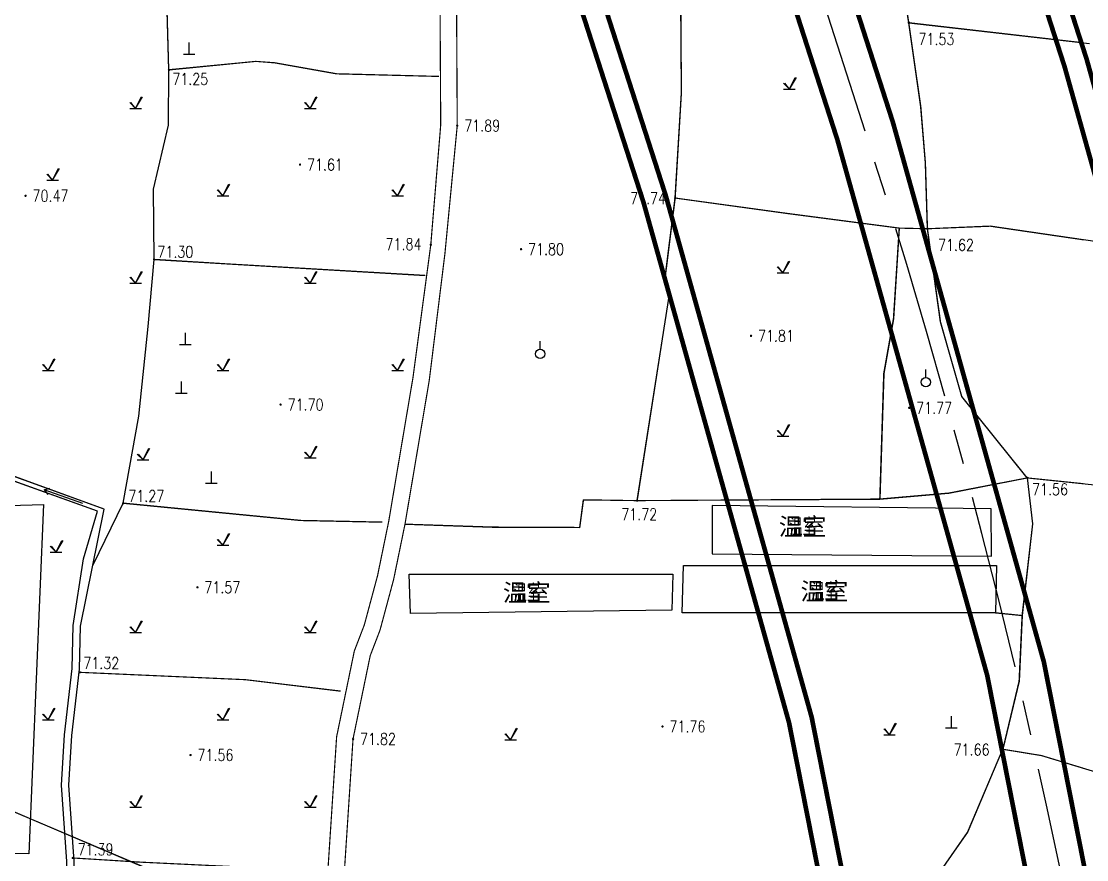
# Model space of a CAD drawing. Extents: x 10519 to 17598, y -625 to 2857.
# Drawn here: x 13924.2 to 14015.7, y 350.1 to 422 of the extents above; entities that cross this region are included whole.
import ezdxf
from ezdxf.enums import TextEntityAlignment as Align

# ---------------------------------------------------------------- set-up
doc = ezdxf.new("R2010")
doc.units = 0
doc.header["$MEASUREMENT"] = 0
for name, pattern in [('CENTER', [2, 1.25, -0.25, 0.25, -0.25]), ('CENTERX2', [4, 2.5, -0.5, 0.5, -0.5]), ('X3', [5, 4, -1])]:
    doc.linetypes.add(name, pattern=pattern)
doc.layers.get('0').update_dxf_attribs({"linetype": 'CONTINUOUS'})
for name, color, linetype in [('00000衢化东路中线', 1, 'CENTER'), ('00000道路边线', 2, 'CONTINUOUS'), ('0000原地形', 252, 'CONTINUOUS'), ('ASSIST', 252, 'CONTINUOUS'), ('GCD', 224, 'CONTINUOUS')]:
    doc.layers.add(name, color=color, linetype=linetype)
doc.styles.add('HZ', font='txt8.shx', dxfattribs={"width": 0.8, "bigfont": 'hz.shx'})
doc.styles.get("Standard").update_dxf_attribs({"font": 'txt8.shx', "width": 0.8, "bigfont": 'hz.shx'})
doc.styles.add('宋体', font='SimSun.ttf')
doc.linetypes.add('10421', pattern='A,2,[150,AAA.SHX,S=1,R=0,X=0,Y=1],1e-11', length=2)
doc.linetypes.add('10422', pattern='A,2,[150,AAA.SHX,S=1,R=0,X=0,Y=1],2,[177,AAA.SHX,S=1,R=0,X=0,Y=0.8],1e-09', length=4)

# ---------------------------------------------------------------- blocks, each defined once
blk = doc.blocks.new('GC200')
at = {"linetype": 'Continuous', "const_width": 0.2, "flags": 128}
blk.add_lwpolyline([(-0.1, 0, 1), (0.1, 0, 1)], format="xyb", close=True, dxfattribs=at)
blk = doc.blocks.new('GC111')
for p, q in [((0, 0), (0, 2)), ((-1, 0), (1, 0))]:
    blk.add_line(p, q)
blk = doc.blocks.new('gc123')
for p, q in [((0, 0), (1.2, 2)), ((-1, 0), (1, 0)), ((0, 0), (-0.8, 1))]:
    blk.add_line(p, q)
blk = doc.blocks.new('gc125')
blk.add_line((0, 0.8), (0, 2.2))
blk.add_circle((0, 0), 0.8)
blk = doc.blocks.new('gc086')
for p, q in [((0, 0), (7, 0)), ((7, 0), (6.18, 0.57)), ((7, 0), (6.18, -0.57))]:
    blk.add_line(p, q)

msp = doc.modelspace()

# ---------------------------------------------------------------- linework, layer by layer
at = {"layer": '00000衢化东路中线', "color": 6, "linetype": 'CENTERX2', "ltscale": 6}
msp.add_line((13996.713, 412.618), (13808.047, 997.854), dxfattribs=at)
msp.add_arc((13411.378, 223.919), 615, 0, 17.868144, dxfattribs=at)
at = {"layer": '00000道路边线', "const_width": 0.4}
for points in [[(13998.398, 562.402, 0.469032), (13977.805, 529.937), (14013.845, 418.141, -0.078123), (14044.378, 223.919), (14044.378, 26.783, 0.401182), (14068.261, 1.808), (14112.168, -0.156), (14293.346, -8.259), (14423.237, -14.069), (14638.875, -23.628), (14928.222, -34.446)], [(14003.997, 558.083), (13996.012, 557.053, 0.469032), (13979.537, 531.081), (14015.749, 418.755, -0.078123), (14046.378, 223.919), (14046.378, 16.985)], [(13949.57, 7.079), (13982.275, 5.635, 0.427199), (14008.378, 30.611), (14008.378, 223.919, 0.078123), (13979.581, 407.095), (13942.921, 520.813, 0.456777), (13908.142, 535.6), (13803.036, 484.183), (13650.726, 409.675, -0.033896), (13609.6, 392.183), (12970.082, 169.998, 0.48251), (12960.756, 143.406, -0.48251), (12970.082, 169.998)], [(14006.378, 20.813), (14006.378, 223.919, 0.078123), (13977.678, 406.482), (13940.885, 520.611, 0.456777), (13913.061, 532.44), (13804.062, 479.119), (13652.957, 405.2, -0.033868), (13611.241, 387.46)], [(13958.293, 523.647), (13994.334, 411.851, -0.078123), (14023.878, 223.919), (14023.878, 36.677, 1), (14028.878, 36.677), (14028.878, 223.919, 0.078123), (13999.093, 413.385), (13963.052, 525.181, 1.000006), (13958.293, 523.647)]]:
    msp.add_lwpolyline(points, format="xyb", dxfattribs=at)
at = {"layer": '0000原地形', "linetype": 'Continuous'}
for p, q in [((13980.936, 415.885, 71.614), (13980.788, 438.065, 71.614)), ((13980.936, 415.885, 71.614), (13980.788, 438.065, 71.614)), ((14000.466, 421.916, 71.531), (13999.843, 426.042, 71.531)), ((14000.466, 421.916, 71.531), (13999.843, 426.042, 71.531)), ((14001.5, 414.699, 71.558), (14000.466, 421.916, 71.558)), ((14000.466, 421.916, 71.558), (14015.988, 420.131, 71.558)), ((14001.5, 414.699, 71.558), (14000.466, 421.916, 71.558)), ((14000.466, 421.916, 71.558), (14015.988, 420.131, 71.558)), ((13944.371, 418.598, 71.713), (13936.917, 417.861, 71.713)), ((13945.986, 418.473, 71.713), (13944.371, 418.598, 71.713)), ((13951.303, 417.526, 71.713), (13945.986, 418.473, 71.713)), ((13991.222, 325.445), (13773.887, 417.683)), ((13960.086, 417.304, 71.713), (13951.303, 417.526, 71.713)), ((13980.401, 406.862, 71.614), (13980.936, 415.885, 71.614)), ((13980.401, 406.862, 71.614), (13980.936, 415.885, 71.614)), ((14001.896, 409.856, 71.558), (14001.5, 414.699, 71.558)), ((14001.896, 409.856, 71.558), (14001.5, 414.699, 71.558)), ((14002.07, 404.225, 71.558), (14001.896, 409.856, 71.558)), ((14002.07, 404.225, 71.558), (14001.896, 409.856, 71.558)), ((13979.513, 399.803, 71.614), (13980.401, 406.862, 71.614)), ((13979.513, 399.803, 71.614), (13980.401, 406.862, 71.614)), ((13990.024, 405.535, 71.584), (13980.401, 406.862, 71.584)), ((13990.024, 405.535, 71.584), (13980.401, 406.862, 71.584)), ((13999.635, 404.28, 71.584), (13990.024, 405.535, 71.584)), ((13999.635, 404.28, 71.584), (13990.024, 405.535, 71.584)), ((13999.635, 404.28, 71.584), (13999.139, 396.492, 71.584)), ((13999.635, 404.28, 71.584), (13999.139, 396.492, 71.584)), ((14002.07, 404.225, 71.626), (13999.635, 404.28, 71.626)), ((14002.07, 404.225, 71.626), (13999.635, 404.28, 71.626)), ((14007.462, 404.445, 71.626), (14002.07, 404.225, 71.626)), ((14007.462, 404.445, 71.626), (14002.07, 404.225, 71.626)), ((14003.193, 396.228, 71.558), (14002.07, 404.225, 71.558)), ((14003.193, 396.228, 71.558), (14002.07, 404.225, 71.558)), ((14053.438, 397.73, 71.626), (14007.462, 404.445, 71.626)), ((14053.438, 397.73, 71.626), (14007.462, 404.445, 71.626)), ((13935.63, 401.599, 71.303), (13941.872, 401.213, 71.303)), ((13941.872, 401.213, 71.303), (13958.917, 400.221, 71.303)), ((13979.896, 398.599, 71.614), (13979.513, 399.803, 71.614)), ((13979.896, 398.599, 71.614), (13979.513, 399.803, 71.614)), ((13977.138, 380.882, 71.614), (13979.896, 398.599, 71.614)), ((13977.138, 380.882, 71.614), (13979.896, 398.599, 71.614)), ((13999.139, 396.492, 71.584), (13998.306, 391.803, 71.584)), ((13999.139, 396.492, 71.584), (13998.306, 391.803, 71.584)), ((14005.011, 389.825, 71.558), (14003.193, 396.228, 71.558)), ((14005.011, 389.825, 71.558), (14003.193, 396.228, 71.558)), ((13998.306, 391.803, 71.584), (13997.965, 381.021, 71.584)), ((13998.306, 391.803, 71.584), (13997.965, 381.021, 71.584)), ((14010.642, 382.833, 71.558), (14005.011, 389.825, 71.558)), ((14010.642, 382.833, 71.558), (14005.011, 389.825, 71.558)), ((13930.784, 379.974, 71.141), (13920.94, 383.51, 71.141)), ((13931.349, 380.153), (13921.186, 383.832)), ((14003.914, 381.534, 71.614), (14010.642, 382.833, 71.614)), ((14003.914, 381.534, 71.614), (14010.642, 382.833, 71.614)), ((14010.642, 382.833, 71.558), (14011.097, 378.893, 71.558)), ((14010.642, 382.833, 71.558), (14023.651, 381.49, 71.558)), ((14010.642, 382.833, 71.558), (14011.097, 378.893, 71.558)), ((14010.642, 382.833, 71.558), (14023.651, 381.49, 71.558)), ((13972.205, 378.581, 71.614), (13972.526, 380.955, 71.614)), ((13972.205, 378.581, 71.614), (13972.526, 380.955, 71.614)), ((13972.526, 380.955, 71.614), (13977.138, 380.882, 71.614)), ((13972.526, 380.955, 71.614), (13977.138, 380.882, 71.614)), ((13977.138, 380.882, 71.614), (13997.965, 381.021, 71.614)), ((13977.138, 380.882, 71.614), (13997.965, 381.021, 71.614)), ((13997.965, 381.021, 71.614), (14003.914, 381.534, 71.614)), ((13997.965, 381.021, 71.614), (14003.914, 381.534, 71.614)), ((13929.583, 375.896, 71.141), (13930.784, 379.974, 71.141)), ((13948.23, 379.174, 71.634), (13932.982, 380.656, 71.634)), ((13955.242, 379.031, 71.634), (13948.23, 379.174, 71.634)), ((13957.189, 378.863, 71.614), (13964.685, 378.614, 71.614)), ((13957.189, 378.863, 71.614), (13964.685, 378.614, 71.614)), ((14011.097, 378.893, 71.558), (14010.19, 371.02, 71.558)), ((14011.097, 378.893, 71.558), (14010.19, 371.02, 71.558)), ((13964.685, 378.614, 71.614), (13972.205, 378.581, 71.614)), ((13964.685, 378.614, 71.614), (13972.205, 378.581, 71.614)), ((13928.698, 370.174, 71.141), (13929.583, 375.896, 71.141)), ((14007.918, 371.254, 71.759), (14010.19, 371.02, 71.759)), ((14007.918, 371.254, 71.759), (14010.19, 371.02, 71.759)), ((14010.19, 371.02, 71.759), (14009.932, 365.384, 71.759)), ((14010.19, 371.02, 71.759), (14009.932, 365.384, 71.759)), ((13928.604, 366.464, 71.141), (13928.698, 370.174, 71.141)), ((13927.942, 360.776, 71.141), (13928.604, 366.464, 71.141)), ((13943.492, 365.509, 71.65), (13929.264, 366.14, 71.65)), ((13951.64, 364.523, 71.65), (13943.492, 365.509, 71.65)), ((14009.932, 365.384, 71.759), (14008.536, 359.538, 71.759)), ((14009.932, 365.384, 71.759), (14008.536, 359.538, 71.759)), ((13927.685, 356.444, 71.141), (13927.942, 360.776, 71.141)), ((14005.515, 352.387, 71.511), (14008.536, 359.538, 71.511)), ((14005.515, 352.387, 71.511), (14008.536, 359.538, 71.511)), ((14008.536, 359.538, 71.511), (14011.861, 358.994, 71.511)), ((14008.536, 359.538, 71.511), (14011.861, 358.994, 71.511)), ((14011.861, 358.994, 71.511), (14018.293, 357.047, 71.511)), ((14011.861, 358.994, 71.511), (14018.293, 357.047, 71.511)), ((13928.141, 349.9, 71.141), (13927.685, 356.444, 71.141)), ((14002.752, 348.442, 71.511), (14005.515, 352.387, 71.511)), ((14002.752, 348.442, 71.511), (14005.515, 352.387, 71.511)), ((13928.657, 350.202, 71.391), (13934.569, 349.838, 71.391))]:
    msp.add_line(p, q, dxfattribs=at)
at = {"layer": '0000原地形', "linetype": '10421'}
for p, q in [((13936.917, 417.861, 71.4), (13936.698, 424.952, 71.4)), ((13936.883, 413.123, 71.4), (13936.917, 417.861, 71.4)), ((13935.596, 407.639, 71.4), (13936.883, 413.123, 71.4)), ((13935.63, 401.599, 71.4), (13935.596, 407.639, 71.4)), ((13935.14, 395.826, 71.4), (13935.63, 401.599, 71.4)), ((13934.314, 388.138, 71.4), (13935.14, 395.826, 71.4)), ((13932.982, 380.656, 71.4), (13934.314, 388.138, 71.4)), ((13930.393, 375.37, 71.4), (13932.982, 380.656, 71.4))]:
    msp.add_line(p, q, dxfattribs=at)
at = {"layer": '0000原地形'}
for p, q in [((13989.711, 416.717), (13990.211, 416.217)), ((13989.711, 416.717), (13990.211, 416.217)), ((13990.211, 416.217), (13990.711, 417.217)), ((13990.211, 416.217), (13990.711, 417.217)), ((13934.048, 414.557), (13934.548, 415.557)), ((13949.048, 414.557), (13949.548, 415.557)), ((13989.711, 416.217), (13990.711, 416.217)), ((13989.711, 416.217), (13990.711, 416.217)), ((13933.548, 415.057), (13934.048, 414.557)), ((13933.548, 414.557), (13934.548, 414.557)), ((13948.548, 415.057), (13949.048, 414.557)), ((13948.548, 414.557), (13949.548, 414.557)), ((13926.92, 408.41), (13927.42, 409.41)), ((13926.42, 408.91), (13926.92, 408.41)), ((13926.42, 408.41), (13927.42, 408.41)), ((13941.048, 407.557), (13941.548, 407.057)), ((13941.548, 407.057), (13942.048, 408.057)), ((13956.048, 407.557), (13956.548, 407.057)), ((13956.548, 407.057), (13957.048, 408.057)), ((13941.048, 407.057), (13942.048, 407.057)), ((13956.048, 407.057), (13957.048, 407.057)), ((13989.146, 400.954), (13989.646, 400.454)), ((13989.146, 400.954), (13989.646, 400.454)), ((13989.646, 400.454), (13990.146, 401.454)), ((13989.646, 400.454), (13990.146, 401.454)), ((13933.548, 400.057), (13934.048, 399.557)), ((13934.048, 399.557), (13934.548, 400.557)), ((13948.548, 400.057), (13949.048, 399.557)), ((13949.048, 399.557), (13949.548, 400.557)), ((13989.146, 400.454), (13990.146, 400.454)), ((13989.146, 400.454), (13990.146, 400.454)), ((13933.548, 399.557), (13934.548, 399.557)), ((13948.548, 399.557), (13949.548, 399.557)), ((13968.801, 393.878), (13968.801, 394.578)), ((13968.801, 393.878), (13968.801, 394.578)), ((13926.548, 392.057), (13927.048, 393.057)), ((13941.548, 392.057), (13942.048, 393.057)), ((13956.548, 392.057), (13957.048, 393.057)), ((13926.048, 392.557), (13926.548, 392.057)), ((13926.048, 392.057), (13927.048, 392.057)), ((13941.048, 392.557), (13941.548, 392.057)), ((13941.048, 392.057), (13942.048, 392.057)), ((13956.048, 392.557), (13956.548, 392.057)), ((13956.048, 392.057), (13957.048, 392.057)), ((14001.928, 391.454), (14001.928, 392.154)), ((14001.928, 391.454), (14001.928, 392.154)), ((13989.646, 386.407), (13990.146, 387.407)), ((13989.646, 386.407), (13990.146, 387.407)), ((13989.146, 386.907), (13989.646, 386.407)), ((13989.146, 386.907), (13989.646, 386.407)), ((13989.146, 386.407), (13990.146, 386.407)), ((13989.146, 386.407), (13990.146, 386.407)), ((13934.685, 384.386), (13935.185, 385.386)), ((13949.048, 384.557), (13949.548, 385.557)), ((13934.185, 384.886), (13934.685, 384.386)), ((13934.185, 384.386), (13935.185, 384.386)), ((13948.548, 385.057), (13949.048, 384.557)), ((13948.548, 384.557), (13949.548, 384.557)), ((13926.208, 381.814), (13926.69, 381.947)), ((13929.507, 380.645), (13926.208, 381.814)), ((13926.208, 381.814), (13926.498, 381.406)), ((13941.548, 377.057), (13942.048, 378.057)), ((13927.222, 376.465), (13927.722, 377.465)), ((13941.048, 377.557), (13941.548, 377.057)), ((13941.048, 377.057), (13942.048, 377.057)), ((13926.722, 376.965), (13927.222, 376.465)), ((13926.722, 376.465), (13927.722, 376.465)), ((13933.548, 370.057), (13934.048, 369.557)), ((13934.048, 369.557), (13934.548, 370.557)), ((13948.548, 370.057), (13949.048, 369.557)), ((13949.048, 369.557), (13949.548, 370.557)), ((13933.548, 369.557), (13934.548, 369.557)), ((13948.548, 369.557), (13949.548, 369.557)), ((13926.048, 362.557), (13926.548, 362.057)), ((13926.548, 362.057), (13927.048, 363.057)), ((13941.048, 362.557), (13941.548, 362.057)), ((13941.548, 362.057), (13942.048, 363.057)), ((13926.048, 362.057), (13927.048, 362.057)), ((13941.048, 362.057), (13942.048, 362.057)), ((13998.806, 360.784), (13999.306, 361.784)), ((13998.806, 360.784), (13999.306, 361.784)), ((13965.755, 360.856), (13966.255, 360.356)), ((13965.755, 360.856), (13966.255, 360.356)), ((13966.255, 360.356), (13966.755, 361.356)), ((13966.255, 360.356), (13966.755, 361.356)), ((13998.306, 361.284), (13998.806, 360.784)), ((13998.306, 361.284), (13998.806, 360.784)), ((13998.306, 360.784), (13999.306, 360.784)), ((13998.306, 360.784), (13999.306, 360.784)), ((13965.755, 360.356), (13966.755, 360.356)), ((13965.755, 360.356), (13966.755, 360.356)), ((13934.048, 354.557), (13934.548, 355.557)), ((13949.048, 354.557), (13949.548, 355.557)), ((13933.548, 355.057), (13934.048, 354.557)), ((13933.548, 354.557), (13934.548, 354.557)), ((13948.548, 355.057), (13949.048, 354.557)), ((13948.548, 354.557), (13949.548, 354.557))]:
    msp.add_line(p, q, dxfattribs=at)
at = {"layer": '0000原地形', "linetype": '10422'}
for p, q in [((13929.321, 370.118), (13931.349, 380.153)), ((13929.228, 366.42), (13929.321, 370.118)), ((13928.564, 360.721), (13929.228, 366.42)), ((13928.311, 356.447), (13928.564, 360.721)), ((13928.765, 349.925), (13928.311, 356.447))]:
    msp.add_line(p, q, dxfattribs=at)
at = {"layer": '0000原地形', "linetype": 'Continuous', "const_width": 0.1, "flags": 128}
msp.add_lwpolyline([(13937.07, 327.911), (13939.41, 331.673), (13944.074, 337.947), (13947.324, 342.376), (13948.923, 343.901), (13949.698, 345.819), (13950.111, 347.062), (13950.571, 349.199), (13951.316, 360.606), (13952.837, 367.975), (13953.694, 370.208), (13954.829, 374.43), (13955.794, 379.124), (13957.873, 391.439), (13959.405, 402.857), (13960.257, 413.141), (13960.194, 424.596), (13959.82, 428.605), (13961.013, 442.514), (13962.754, 459.578), (13961.706, 466.81), (13961.489, 470.362), (13961.744, 473.44), (13961.858, 476.376)], dxfattribs=at)
msp.add_lwpolyline([(13937.07, 327.911), (13939.41, 331.673), (13944.074, 337.947), (13947.324, 342.376), (13948.923, 343.901), (13949.698, 345.819), (13950.111, 347.062), (13950.571, 349.199), (13951.316, 360.606), (13952.837, 367.975), (13953.694, 370.208), (13954.829, 374.43), (13955.794, 379.124), (13957.873, 391.439), (13959.405, 402.857), (13960.257, 413.141), (13960.194, 424.596), (13959.82, 428.605), (13961.013, 442.514), (13962.754, 459.578), (13961.706, 466.81), (13961.489, 470.362), (13961.744, 473.44), (13961.858, 476.376)], dxfattribs=at)
at = {"layer": '0000原地形', "linetype": 'X3', "const_width": 0.1, "elevation": 71.614, "flags": 128}
msp.add_lwpolyline([(13938.275, 327.162), (13940.584, 330.874), (13945.186, 337.065), (13948.698, 341.218), (13950.171, 343.201), (13951.031, 345.33), (13951.482, 346.688), (13951.98, 349.003), (13952.725, 360.415), (13954.203, 367.575), (13955.045, 369.769), (13956.21, 374.103), (13957.189, 378.863), (13959.277, 391.234), (13960.618, 402.088), (13961.676, 413.077), (13961.613, 424.606), (13961.549, 432.256), (13962.426, 442.381), (13964.183, 459.608), (13963.119, 466.955), (13962.912, 470.347), (13963.159, 473.328), (13963.407, 476.639)], dxfattribs=at)
msp.add_lwpolyline([(13938.275, 327.162), (13940.584, 330.874), (13945.186, 337.065), (13948.698, 341.218), (13950.171, 343.201), (13951.031, 345.33), (13951.482, 346.688), (13951.98, 349.003), (13952.725, 360.415), (13954.203, 367.575), (13955.045, 369.769), (13956.21, 374.103), (13957.189, 378.863), (13959.277, 391.234), (13960.618, 402.088), (13961.676, 413.077), (13961.613, 424.606), (13961.549, 432.256), (13962.426, 442.381), (13964.183, 459.608), (13963.119, 466.955), (13962.912, 470.347), (13963.159, 473.328), (13963.407, 476.639)], dxfattribs=at)
at = {"layer": '0000原地形', "linetype": 'Continuous', "flags": 128}
for points, elevation in [([(13920.202, 380.379), (13926.151, 380.538), (13924.878, 350.555), (13918.874, 350.618)], 70.427), ([(13983.566, 380.478), (13983.574, 376.329), (14007.567, 376.104), (14007.55, 380.173)], 71.782), ([(13983.566, 380.478), (13983.574, 376.329), (14007.567, 376.104), (14007.55, 380.173)], 71.782), ([(13981.11, 375.309), (14007.997, 375.319), (14007.918, 371.254), (13980.986, 371.244)], 71.813), ([(13981.11, 375.309), (14007.997, 375.319), (14007.918, 371.254), (13980.986, 371.244)], 71.813), ([(13980.196, 374.566), (13980.114, 371.489), (13957.676, 371.187), (13957.544, 374.583)], 71.75), ([(13980.196, 374.566), (13980.114, 371.489), (13957.676, 371.187), (13957.544, 374.583)], 71.75)]:
    msp.add_lwpolyline(points, close=True, dxfattribs=dict(at, elevation=elevation))
at = {"layer": '0000原地形'}
for centre in [(13968.801, 393.478), (13968.801, 393.478), (14001.928, 391.054), (14001.928, 391.054)]:
    msp.add_ellipse(centre, major_axis=(-0.283, 0.283), ratio=1, start_param=3.926991, end_param=10.210176, dxfattribs=at)
at = {"layer": 'ASSIST', "color": 252}
msp.add_line((13991.222, 325.445), (13773.887, 417.683), dxfattribs=at)
at = {"layer": 'ASSIST', "color": 252, "flags": 128}
for points in [[(13931.349, 380.153), (13921.186, 383.832), (13921.519, 389.828), (13921.627, 395.796), (13921.435, 401.97), (13920.313, 408.867), (13920.095, 414.29), (13920.482, 420.158), (13920.847, 424.142), (13922.09, 432.299), (13922.998, 437.482), (13923.554, 440.386), (13924.244, 444.077), (13925.329, 447.916), (13927.539, 456.635), (13929.391, 465.173), (13931.874, 471.869), (13934.141, 478.269), (13934.773, 481.446), (13935.714, 493.866)], [(13930.393, 375.37), (13932.982, 380.656), (13934.314, 388.138), (13935.14, 395.826), (13935.63, 401.599), (13935.596, 407.639), (13936.883, 413.123), (13936.917, 417.861), (13936.698, 424.952), (13937.416, 428.659), (13937.236, 431.362), (13938.43, 439.453), (13938.631, 441.306), (13939.866, 453.442), (13940.33, 462.355), (13942.398, 470.112), (13944.981, 484.624)], [(13991.222, 325.445), (13772.046, 418.464)], [(13935.835, 325.983), (13930.609, 328.337), (13929.423, 329.519), (13928.865, 341.395), (13928.765, 349.925), (13928.311, 356.447), (13928.564, 360.721), (13929.228, 366.42), (13929.321, 370.118), (13931.349, 380.153)]]:
    msp.add_lwpolyline(points, dxfattribs=at)
at = {"layer": 'ASSIST', "color": 252, "const_width": 0.1, "flags": 128}
msp.add_lwpolyline([(13937.07, 327.911), (13939.41, 331.673), (13944.074, 337.947), (13947.324, 342.376), (13948.923, 343.901), (13949.698, 345.819), (13950.111, 347.062), (13950.571, 349.199), (13951.316, 360.606), (13952.837, 367.975), (13953.694, 370.208), (13954.829, 374.43), (13955.794, 379.124), (13957.873, 391.439), (13959.405, 402.857), (13960.257, 413.141), (13960.194, 424.596), (13959.82, 428.605), (13961.013, 442.514), (13962.754, 459.578), (13961.706, 466.81), (13961.489, 470.362), (13961.744, 473.44), (13961.858, 476.376)], dxfattribs=at)
for points, elevation in [([(13938.275, 327.162), (13940.584, 330.874), (13945.186, 337.065), (13948.698, 341.218), (13950.171, 343.201), (13951.031, 345.33), (13951.482, 346.688), (13951.98, 349.003), (13952.725, 360.415), (13954.203, 367.575), (13955.045, 369.769), (13956.21, 374.103), (13957.189, 378.863), (13959.277, 391.234), (13960.618, 402.088), (13961.676, 413.077), (13961.613, 424.606), (13961.549, 432.256), (13962.426, 442.381), (13964.183, 459.608), (13963.119, 466.955), (13962.912, 470.347), (13963.159, 473.328), (13963.407, 476.639)], 71.614), ([(13977.138, 380.882), (13979.896, 398.599), (13979.513, 399.803), (13980.401, 406.862), (13980.936, 415.885), (13980.788, 438.065), (13982.63, 446.906), (13985.879, 454.827)], 71.614), ([(14000.466, 421.916), (13999.843, 426.042), (13999.108, 439.338), (13997.078, 445.326), (14014.234, 442.864), (14015.45, 442.665)], 71.531), ([(14002.07, 404.225), (14001.896, 409.856), (14001.5, 414.699), (14000.466, 421.916), (14015.45, 420.193)], 71.558), ([(13960.086, 417.304), (13951.303, 417.526), (13945.986, 418.473), (13944.371, 418.598), (13936.917, 417.861)], 71.713), ([(13999.635, 404.28), (13990.024, 405.535), (13980.401, 406.862)], 71.584), ([(14015.45, 403.278), (14007.462, 404.445), (14002.07, 404.225), (13999.635, 404.28)], 71.626), ([(13999.635, 404.28), (13999.139, 396.492), (13998.306, 391.803), (13997.965, 381.021)], 71.584), ([(14010.642, 382.833), (14005.011, 389.825), (14003.193, 396.228), (14002.07, 404.225)], 71.558), ([(13935.63, 401.599), (13941.872, 401.213), (13958.917, 400.221)], 71.303), ([(13977.138, 380.882), (13997.965, 381.021), (14003.914, 381.534), (14010.642, 382.833)], 71.614), ([(14010.642, 382.833), (14011.097, 378.893), (14010.19, 371.02)], 71.558), ([(14010.642, 382.833), (14015.45, 382.337)], 71.558), ([(13955.242, 379.031), (13948.23, 379.174), (13932.982, 380.656)], 71.634), ([(13957.189, 378.863), (13964.685, 378.614), (13972.205, 378.581), (13972.526, 380.955), (13977.138, 380.882)], 71.614), ([(14007.918, 371.254), (14010.19, 371.02), (14009.932, 365.384), (14008.536, 359.538)], 71.759), ([(13951.64, 364.523), (13943.492, 365.509), (13929.264, 366.14)], 71.65), ([(14002.752, 348.442), (14005.515, 352.387), (14008.536, 359.538)], 71.511), ([(14008.536, 359.538), (14011.861, 358.994), (14015.45, 357.908)], 71.511), ([(13928.657, 350.202), (13934.569, 349.838), (13949.878, 349.106)], 71.391)]:
    msp.add_lwpolyline(points, dxfattribs=dict(at, elevation=elevation))
at = {"layer": 'ASSIST', "color": 252, "elevation": 71.141, "flags": 128}
msp.add_lwpolyline([(13935.568, 325.418), (13930.287, 327.914), (13928.812, 329.227), (13928.241, 341.377), (13928.141, 349.9), (13927.685, 356.444), (13927.942, 360.776), (13928.604, 366.464), (13928.698, 370.174), (13929.583, 375.896), (13930.784, 379.974), (13920.94, 383.51), (13920.668, 383.771), (13920.895, 389.845), (13921.002, 395.792), (13920.812, 401.91), (13919.691, 408.804), (13919.47, 414.298), (13919.859, 420.207), (13920.227, 424.218)], dxfattribs=at)
at = {"layer": 'ASSIST', "color": 252, "flags": 128}
for points, elevation in [([(13920.202, 380.379), (13926.151, 380.538), (13924.878, 350.555), (13918.874, 350.618)], 70.427), ([(13983.566, 380.478), (13983.574, 376.329), (14007.567, 376.104), (14007.55, 380.173)], 71.782), ([(13981.11, 375.309), (14007.997, 375.319), (14007.918, 371.254), (13980.986, 371.244)], 71.813), ([(13980.196, 374.566), (13980.114, 371.489), (13957.676, 371.187), (13957.544, 374.583)], 71.75)]:
    msp.add_lwpolyline(points, close=True, dxfattribs=dict(at, elevation=elevation))

# ---------------------------------------------------------------- block references
at = {"layer": '0000原地形', "linetype": 'Continuous', "xscale": 0.5, "yscale": 0.5}
for p in [(13938.65, 419.205, 71.642), (13938.328, 394.294, 71.708), (13937.979, 390.1, 71.656), (13940.559, 382.39, 71.694), (14004.118, 361.386, 71.815), (14004.118, 361.386, 71.815)]:
    msp.add_blockref('GC111', p, dxfattribs=at)
at = {"layer": 'ASSIST', "color": 252}
ref = msp.add_blockref('GC200', (14000.466, 421.916, 71.531), dxfattribs=dict(at, xscale=0.5, yscale=0.5, zscale=0.5))
ref.add_attrib('height', '71.53', dxfattribs={"layer": 'GCD', "linetype": 'Continuous', "height": 1, "style": 'HZ', "width": 0.8}).set_placement((14001.297, 420.509, 71.531), align=Align.MIDDLE_LEFT)
at = {"layer": 'ASSIST', "color": 252, "xscale": 0.5, "yscale": 0.5}
for name, p in [('GC111', (13938.65, 419.205, 71.642)), ('gc123', (13990.211, 416.217)), ('gc123', (13934.048, 414.557)), ('gc123', (13949.048, 414.557)), ('gc123', (13926.92, 408.41)), ('gc123', (13941.548, 407.057)), ('gc123', (13956.548, 407.057)), ('gc123', (13989.646, 400.454)), ('gc123', (13934.048, 399.557)), ('gc123', (13949.048, 399.557)), ('GC111', (13938.328, 394.294, 71.708)), ('gc125', (13968.801, 393.478)), ('gc123', (13926.548, 392.057)), ('gc123', (13941.548, 392.057)), ('gc123', (13956.548, 392.057)), ('gc125', (14001.928, 391.054)), ('GC111', (13937.979, 390.1, 71.656)), ('gc123', (13989.646, 386.407)), ('gc123', (13934.685, 384.386)), ('gc123', (13949.048, 384.557)), ('GC111', (13940.559, 382.39, 71.694)), ('gc123', (13941.548, 377.057)), ('gc123', (13927.222, 376.465)), ('gc123', (13934.048, 369.557)), ('gc123', (13949.048, 369.557)), ('gc123', (13926.548, 362.057)), ('gc123', (13941.548, 362.057)), ('gc123', (13998.806, 360.784)), ('GC111', (14004.118, 361.386, 71.815)), ('gc123', (13966.255, 360.356)), ('gc123', (13934.048, 354.557)), ('gc123', (13949.048, 354.557))]:
    msp.add_blockref(name, p, dxfattribs=at)
at = {"layer": 'ASSIST', "color": 252}
ref = msp.add_blockref('GC200', (13936.917, 417.861, 71.246), dxfattribs=dict(at, xscale=0.5, yscale=0.5, zscale=0.5))
ref.add_attrib('height', '71.25', dxfattribs={"layer": 'GCD', "linetype": 'Continuous', "height": 1, "style": 'HZ', "width": 0.8}).set_placement((13937.204, 417.087, 71.246), align=Align.MIDDLE_LEFT)
ref = msp.add_blockref('GC200', (13961.676, 413.077, 71.894), dxfattribs=dict(at, xscale=0.5, yscale=0.5, zscale=0.5))
ref.add_attrib('height', '71.89', dxfattribs={"layer": 'GCD', "linetype": 'Continuous', "height": 1, "style": 'HZ', "width": 0.8}).set_placement((13962.276, 413.077, 71.894), align=Align.MIDDLE_LEFT)
ref = msp.add_blockref('GC200', (13948.171, 409.73, 71.609), dxfattribs=dict(at, xscale=0.5, yscale=0.5, zscale=0.5))
ref.add_attrib('height', '71.61', dxfattribs={"layer": 'GCD', "linetype": 'Continuous', "height": 1, "style": 'HZ', "width": 0.8}).set_placement((13948.771, 409.73, 71.609), align=Align.MIDDLE_LEFT)
ref = msp.add_blockref('GC200', (13924.596, 407.057, 70.471), dxfattribs=dict(at, xscale=0.5, yscale=0.5, zscale=0.5))
ref.add_attrib('height', '70.47', dxfattribs={"layer": 'GCD', "linetype": 'Continuous', "height": 1, "style": 'HZ', "width": 0.8}).set_placement((13925.196, 407.057, 70.471), align=Align.MIDDLE_LEFT)
ref = msp.add_blockref('GC200', (13980.401, 406.862, 71.739), dxfattribs=dict(at, xscale=0.5, yscale=0.5, zscale=0.5))
ref.add_attrib('height', '71.74', dxfattribs={"layer": 'GCD', "linetype": 'Continuous', "height": 1, "style": 'HZ', "width": 0.8}).set_placement((13976.529, 406.849, 71.739), align=Align.MIDDLE_LEFT)
ref = msp.add_blockref('GC200', (14002.07, 404.225, 71.62), dxfattribs=dict(at, xscale=0.5, yscale=0.5, zscale=0.5))
ref.add_attrib('height', '71.62', dxfattribs={"layer": 'GCD', "linetype": 'Continuous', "height": 1, "style": 'HZ', "width": 0.8}).set_placement((14002.975, 402.831, 71.62), align=Align.MIDDLE_LEFT)
ref = msp.add_blockref('GC200', (13935.63, 401.599, 71.303), dxfattribs=dict(at, xscale=0.5, yscale=0.5, zscale=0.5))
ref.add_attrib('height', '71.30', dxfattribs={"layer": 'GCD', "linetype": 'Continuous', "height": 1, "style": 'HZ', "width": 0.8}).set_placement((13935.925, 402.244, 71.303), align=Align.MIDDLE_LEFT)
ref = msp.add_blockref('GC200', (13959.405, 402.857, 71.844), dxfattribs=dict(at, xscale=0.5, yscale=0.5, zscale=0.5))
ref.add_attrib('height', '71.84', dxfattribs={"layer": 'GCD', "linetype": 'Continuous', "height": 1, "style": 'HZ', "width": 0.8}).set_placement((13955.518, 402.901, 71.844), align=Align.MIDDLE_LEFT)
ref = msp.add_blockref('GC200', (13967.157, 402.469, 71.802), dxfattribs=dict(at, xscale=0.5, yscale=0.5, zscale=0.5))
ref.add_attrib('height', '71.80', dxfattribs={"layer": 'GCD', "linetype": 'Continuous', "height": 1, "style": 'HZ', "width": 0.8}).set_placement((13967.757, 402.469, 71.802), align=Align.MIDDLE_LEFT)
ref = msp.add_blockref('GC200', (13986.911, 395.032, 71.812), dxfattribs=dict(at, xscale=0.5, yscale=0.5, zscale=0.5))
ref.add_attrib('height', '71.81', dxfattribs={"layer": 'GCD', "linetype": 'Continuous', "height": 1, "style": 'HZ', "width": 0.8}).set_placement((13987.511, 395.032, 71.812), align=Align.MIDDLE_LEFT)
ref = msp.add_blockref('GC200', (13946.508, 389.125, 71.696), dxfattribs=dict(at, xscale=0.5, yscale=0.5, zscale=0.5))
ref.add_attrib('height', '71.70', dxfattribs={"layer": 'GCD', "linetype": 'Continuous', "height": 1, "style": 'HZ', "width": 0.8}).set_placement((13947.108, 389.125, 71.696), align=Align.MIDDLE_LEFT)
ref = msp.add_blockref('GC200', (14000.499, 388.846, 71.773), dxfattribs=dict(at, xscale=0.5, yscale=0.5, zscale=0.5))
ref.add_attrib('height', '71.77', dxfattribs={"layer": 'GCD', "linetype": 'Continuous', "height": 1, "style": 'HZ', "width": 0.8}).set_placement((14001.099, 388.846, 71.773), align=Align.MIDDLE_LEFT)
ref = msp.add_blockref('GC200', (14010.642, 382.833, 71.558), dxfattribs=dict(at, xscale=0.5, yscale=0.5, zscale=0.5))
ref.add_attrib('height', '71.56', dxfattribs={"layer": 'GCD', "linetype": 'Continuous', "height": 1, "style": 'HZ', "width": 0.8}).set_placement((14011.055, 381.854, 71.558), align=Align.MIDDLE_LEFT)
at = {"layer": 'ASSIST', "color": 252, "xscale": 0.5000000000296865, "yscale": 0.5, "zscale": 0.5, "rotation": 160.4971199351585}
msp.add_blockref('gc086', (13929.507, 380.645), dxfattribs=at)
at = {"layer": 'ASSIST', "color": 252}
ref = msp.add_blockref('GC200', (13932.982, 380.656, 71.272), dxfattribs=dict(at, xscale=0.5, yscale=0.5, zscale=0.5))
ref.add_attrib('height', '71.27', dxfattribs={"layer": 'GCD', "linetype": 'Continuous', "height": 1, "style": 'HZ', "width": 0.8}).set_placement((13933.428, 381.284, 71.272), align=Align.MIDDLE_LEFT)
ref = msp.add_blockref('GC200', (13977.138, 380.882, 71.717), dxfattribs=dict(at, xscale=0.5, yscale=0.5, zscale=0.5))
ref.add_attrib('height', '71.72', dxfattribs={"layer": 'GCD', "linetype": 'Continuous', "height": 1, "style": 'HZ', "width": 0.8}).set_placement((13975.765, 379.719, 71.717), align=Align.MIDDLE_LEFT)
ref = msp.add_blockref('GC200', (13939.36, 373.44, 71.574), dxfattribs=dict(at, xscale=0.5, yscale=0.5, zscale=0.5))
ref.add_attrib('height', '71.57', dxfattribs={"layer": 'GCD', "linetype": 'Continuous', "height": 1, "style": 'HZ', "width": 0.8}).set_placement((13939.96, 373.44, 71.574), align=Align.MIDDLE_LEFT)
ref = msp.add_blockref('GC200', (13929.264, 366.14, 71.322), dxfattribs=dict(at, xscale=0.5, yscale=0.5, zscale=0.5))
ref.add_attrib('height', '71.32', dxfattribs={"layer": 'GCD', "linetype": 'Continuous', "height": 1, "style": 'HZ', "width": 0.8}).set_placement((13929.563, 366.93, 71.322), align=Align.MIDDLE_LEFT)
ref = msp.add_blockref('GC200', (13979.31, 361.49, 71.757), dxfattribs=dict(at, xscale=0.5, yscale=0.5, zscale=0.5))
ref.add_attrib('height', '71.76', dxfattribs={"layer": 'GCD', "linetype": 'Continuous', "height": 1, "style": 'HZ', "width": 0.8}).set_placement((13979.91, 361.49, 71.757), align=Align.MIDDLE_LEFT)
ref = msp.add_blockref('GC200', (13952.725, 360.415, 71.824), dxfattribs=dict(at, xscale=0.5, yscale=0.5, zscale=0.5))
ref.add_attrib('height', '71.82', dxfattribs={"layer": 'GCD', "linetype": 'Continuous', "height": 1, "style": 'HZ', "width": 0.8}).set_placement((13953.325, 360.415, 71.824), align=Align.MIDDLE_LEFT)
ref = msp.add_blockref('GC200', (14008.536, 359.538, 71.658), dxfattribs=dict(at, xscale=0.5, yscale=0.5, zscale=0.5))
ref.add_attrib('height', '71.66', dxfattribs={"layer": 'GCD', "linetype": 'Continuous', "height": 1, "style": 'HZ', "width": 0.8}).set_placement((14004.313, 359.499, 71.658), align=Align.MIDDLE_LEFT)
ref = msp.add_blockref('GC200', (13938.769, 359.041, 71.556), dxfattribs=dict(at, xscale=0.5, yscale=0.5, zscale=0.5))
ref.add_attrib('height', '71.56', dxfattribs={"layer": 'GCD', "linetype": 'Continuous', "height": 1, "style": 'HZ', "width": 0.8}).set_placement((13939.369, 359.041, 71.556), align=Align.MIDDLE_LEFT)
ref = msp.add_blockref('GC200', (13928.657, 350.202, 71.391), dxfattribs=dict(at, xscale=0.5, yscale=0.5, zscale=0.5))
ref.add_attrib('height', '71.39', dxfattribs={"layer": 'GCD', "linetype": 'Continuous', "height": 1, "style": 'HZ', "width": 0.8}).set_placement((13929.063, 350.936, 71.391), align=Align.MIDDLE_LEFT)
at = {"layer": 'GCD', "linetype": 'Continuous'}
ref = msp.add_blockref('GC200', (14000.466, 421.916, 71.531), dxfattribs=dict(at, xscale=0.5, yscale=0.5, zscale=0.5))
ref.add_attrib('height', '71.53', dxfattribs={"linetype": 'Continuous', "height": 1, "style": 'HZ', "width": 0.8}).set_placement((14001.297, 420.509, 71.531), align=Align.MIDDLE_LEFT)
ref = msp.add_blockref('GC200', (14000.466, 421.916, 71.531), dxfattribs=dict(at, xscale=0.5, yscale=0.5, zscale=0.5))
ref.add_attrib('height', '71.53', dxfattribs={"linetype": 'Continuous', "height": 1, "style": 'HZ', "width": 0.8}).set_placement((14001.297, 420.509, 71.531), align=Align.MIDDLE_LEFT)
ref = msp.add_blockref('GC200', (13936.917, 417.861, 71.246), dxfattribs=dict(at, xscale=0.5, yscale=0.5, zscale=0.5))
ref.add_attrib('height', '71.25', dxfattribs={"linetype": 'Continuous', "height": 1, "style": 'HZ', "width": 0.8}).set_placement((13937.204, 417.087, 71.246), align=Align.MIDDLE_LEFT)
ref = msp.add_blockref('GC200', (13961.676, 413.077, 71.894), dxfattribs=dict(at, xscale=0.5, yscale=0.5, zscale=0.5))
ref.add_attrib('height', '71.89', dxfattribs={"linetype": 'Continuous', "height": 1, "style": 'HZ', "width": 0.8}).set_placement((13962.276, 413.077, 71.894), align=Align.MIDDLE_LEFT)
ref = msp.add_blockref('GC200', (13961.676, 413.077, 71.894), dxfattribs=dict(at, xscale=0.5, yscale=0.5, zscale=0.5))
ref.add_attrib('height', '71.89', dxfattribs={"linetype": 'Continuous', "height": 1, "style": 'HZ', "width": 0.8}).set_placement((13962.276, 413.077, 71.894), align=Align.MIDDLE_LEFT)
ref = msp.add_blockref('GC200', (13948.171, 409.73, 71.609), dxfattribs=dict(at, xscale=0.5, yscale=0.5, zscale=0.5))
ref.add_attrib('height', '71.61', dxfattribs={"linetype": 'Continuous', "height": 1, "style": 'HZ', "width": 0.8}).set_placement((13948.771, 409.73, 71.609), align=Align.MIDDLE_LEFT)
ref = msp.add_blockref('GC200', (13924.596, 407.057, 70.471), dxfattribs=dict(at, xscale=0.5, yscale=0.5, zscale=0.5))
ref.add_attrib('height', '70.47', dxfattribs={"linetype": 'Continuous', "height": 1, "style": 'HZ', "width": 0.8}).set_placement((13925.196, 407.057, 70.471), align=Align.MIDDLE_LEFT)
ref = msp.add_blockref('GC200', (13980.401, 406.862, 71.739), dxfattribs=dict(at, xscale=0.5, yscale=0.5, zscale=0.5))
ref.add_attrib('height', '71.74', dxfattribs={"linetype": 'Continuous', "height": 1, "style": 'HZ', "width": 0.8}).set_placement((13976.529, 406.849, 71.739), align=Align.MIDDLE_LEFT)
ref = msp.add_blockref('GC200', (13980.401, 406.862, 71.739), dxfattribs=dict(at, xscale=0.5, yscale=0.5, zscale=0.5))
ref.add_attrib('height', '71.74', dxfattribs={"linetype": 'Continuous', "height": 1, "style": 'HZ', "width": 0.8}).set_placement((13976.529, 406.849, 71.739), align=Align.MIDDLE_LEFT)
ref = msp.add_blockref('GC200', (14002.07, 404.225, 71.62), dxfattribs=dict(at, xscale=0.5, yscale=0.5, zscale=0.5))
ref.add_attrib('height', '71.62', dxfattribs={"linetype": 'Continuous', "height": 1, "style": 'HZ', "width": 0.8}).set_placement((14002.975, 402.831, 71.62), align=Align.MIDDLE_LEFT)
ref = msp.add_blockref('GC200', (14002.07, 404.225, 71.62), dxfattribs=dict(at, xscale=0.5, yscale=0.5, zscale=0.5))
ref.add_attrib('height', '71.62', dxfattribs={"linetype": 'Continuous', "height": 1, "style": 'HZ', "width": 0.8}).set_placement((14002.975, 402.831, 71.62), align=Align.MIDDLE_LEFT)
ref = msp.add_blockref('GC200', (13935.63, 401.599, 71.303), dxfattribs=dict(at, xscale=0.5, yscale=0.5, zscale=0.5))
ref.add_attrib('height', '71.30', dxfattribs={"linetype": 'Continuous', "height": 1, "style": 'HZ', "width": 0.8}).set_placement((13935.925, 402.244, 71.303), align=Align.MIDDLE_LEFT)
ref = msp.add_blockref('GC200', (13959.405, 402.857, 71.844), dxfattribs=dict(at, xscale=0.5, yscale=0.5, zscale=0.5))
ref.add_attrib('height', '71.84', dxfattribs={"linetype": 'Continuous', "height": 1, "style": 'HZ', "width": 0.8}).set_placement((13955.518, 402.901, 71.844), align=Align.MIDDLE_LEFT)
ref = msp.add_blockref('GC200', (13959.405, 402.857, 71.844), dxfattribs=dict(at, xscale=0.5, yscale=0.5, zscale=0.5))
ref.add_attrib('height', '71.84', dxfattribs={"linetype": 'Continuous', "height": 1, "style": 'HZ', "width": 0.8}).set_placement((13955.518, 402.901, 71.844), align=Align.MIDDLE_LEFT)
ref = msp.add_blockref('GC200', (13967.157, 402.469, 71.802), dxfattribs=dict(at, xscale=0.5, yscale=0.5, zscale=0.5))
ref.add_attrib('height', '71.80', dxfattribs={"linetype": 'Continuous', "height": 1, "style": 'HZ', "width": 0.8}).set_placement((13967.757, 402.469, 71.802), align=Align.MIDDLE_LEFT)
ref = msp.add_blockref('GC200', (13967.157, 402.469, 71.802), dxfattribs=dict(at, xscale=0.5, yscale=0.5, zscale=0.5))
ref.add_attrib('height', '71.80', dxfattribs={"linetype": 'Continuous', "height": 1, "style": 'HZ', "width": 0.8}).set_placement((13967.757, 402.469, 71.802), align=Align.MIDDLE_LEFT)
ref = msp.add_blockref('GC200', (13986.911, 395.032, 71.812), dxfattribs=dict(at, xscale=0.5, yscale=0.5, zscale=0.5))
ref.add_attrib('height', '71.81', dxfattribs={"linetype": 'Continuous', "height": 1, "style": 'HZ', "width": 0.8}).set_placement((13987.511, 395.032, 71.812), align=Align.MIDDLE_LEFT)
ref = msp.add_blockref('GC200', (13986.911, 395.032, 71.812), dxfattribs=dict(at, xscale=0.5, yscale=0.5, zscale=0.5))
ref.add_attrib('height', '71.81', dxfattribs={"linetype": 'Continuous', "height": 1, "style": 'HZ', "width": 0.8}).set_placement((13987.511, 395.032, 71.812), align=Align.MIDDLE_LEFT)
ref = msp.add_blockref('GC200', (13946.508, 389.125, 71.696), dxfattribs=dict(at, xscale=0.5, yscale=0.5, zscale=0.5))
ref.add_attrib('height', '71.70', dxfattribs={"linetype": 'Continuous', "height": 1, "style": 'HZ', "width": 0.8}).set_placement((13947.108, 389.125, 71.696), align=Align.MIDDLE_LEFT)
ref = msp.add_blockref('GC200', (14000.499, 388.846, 71.773), dxfattribs=dict(at, xscale=0.5, yscale=0.5, zscale=0.5))
ref.add_attrib('height', '71.77', dxfattribs={"linetype": 'Continuous', "height": 1, "style": 'HZ', "width": 0.8}).set_placement((14001.099, 388.846, 71.773), align=Align.MIDDLE_LEFT)
ref = msp.add_blockref('GC200', (14000.499, 388.846, 71.773), dxfattribs=dict(at, xscale=0.5, yscale=0.5, zscale=0.5))
ref.add_attrib('height', '71.77', dxfattribs={"linetype": 'Continuous', "height": 1, "style": 'HZ', "width": 0.8}).set_placement((14001.099, 388.846, 71.773), align=Align.MIDDLE_LEFT)
ref = msp.add_blockref('GC200', (14010.642, 382.833, 71.558), dxfattribs=dict(at, xscale=0.5, yscale=0.5, zscale=0.5))
ref.add_attrib('height', '71.56', dxfattribs={"linetype": 'Continuous', "height": 1, "style": 'HZ', "width": 0.8}).set_placement((14011.055, 381.854, 71.558), align=Align.MIDDLE_LEFT)
ref = msp.add_blockref('GC200', (14010.642, 382.833, 71.558), dxfattribs=dict(at, xscale=0.5, yscale=0.5, zscale=0.5))
ref.add_attrib('height', '71.56', dxfattribs={"linetype": 'Continuous', "height": 1, "style": 'HZ', "width": 0.8}).set_placement((14011.055, 381.854, 71.558), align=Align.MIDDLE_LEFT)
ref = msp.add_blockref('GC200', (13932.982, 380.656, 71.272), dxfattribs=dict(at, xscale=0.5, yscale=0.5, zscale=0.5))
ref.add_attrib('height', '71.27', dxfattribs={"linetype": 'Continuous', "height": 1, "style": 'HZ', "width": 0.8}).set_placement((13933.428, 381.284, 71.272), align=Align.MIDDLE_LEFT)
ref = msp.add_blockref('GC200', (13977.138, 380.882, 71.717), dxfattribs=dict(at, xscale=0.5, yscale=0.5, zscale=0.5))
ref.add_attrib('height', '71.72', dxfattribs={"linetype": 'Continuous', "height": 1, "style": 'HZ', "width": 0.8}).set_placement((13975.765, 379.719, 71.717), align=Align.MIDDLE_LEFT)
ref = msp.add_blockref('GC200', (13977.138, 380.882, 71.717), dxfattribs=dict(at, xscale=0.5, yscale=0.5, zscale=0.5))
ref.add_attrib('height', '71.72', dxfattribs={"linetype": 'Continuous', "height": 1, "style": 'HZ', "width": 0.8}).set_placement((13975.765, 379.719, 71.717), align=Align.MIDDLE_LEFT)
ref = msp.add_blockref('GC200', (13939.36, 373.44, 71.574), dxfattribs=dict(at, xscale=0.5, yscale=0.5, zscale=0.5))
ref.add_attrib('height', '71.57', dxfattribs={"linetype": 'Continuous', "height": 1, "style": 'HZ', "width": 0.8}).set_placement((13939.96, 373.44, 71.574), align=Align.MIDDLE_LEFT)
ref = msp.add_blockref('GC200', (13929.264, 366.14, 71.322), dxfattribs=dict(at, xscale=0.5, yscale=0.5, zscale=0.5))
ref.add_attrib('height', '71.32', dxfattribs={"linetype": 'Continuous', "height": 1, "style": 'HZ', "width": 0.8}).set_placement((13929.563, 366.93, 71.322), align=Align.MIDDLE_LEFT)
ref = msp.add_blockref('GC200', (13979.31, 361.49, 71.757), dxfattribs=dict(at, xscale=0.5, yscale=0.5, zscale=0.5))
ref.add_attrib('height', '71.76', dxfattribs={"linetype": 'Continuous', "height": 1, "style": 'HZ', "width": 0.8}).set_placement((13979.91, 361.49, 71.757), align=Align.MIDDLE_LEFT)
ref = msp.add_blockref('GC200', (13979.31, 361.49, 71.757), dxfattribs=dict(at, xscale=0.5, yscale=0.5, zscale=0.5))
ref.add_attrib('height', '71.76', dxfattribs={"linetype": 'Continuous', "height": 1, "style": 'HZ', "width": 0.8}).set_placement((13979.91, 361.49, 71.757), align=Align.MIDDLE_LEFT)
ref = msp.add_blockref('GC200', (13952.725, 360.415, 71.824), dxfattribs=dict(at, xscale=0.5, yscale=0.5, zscale=0.5))
ref.add_attrib('height', '71.82', dxfattribs={"linetype": 'Continuous', "height": 1, "style": 'HZ', "width": 0.8}).set_placement((13953.325, 360.415, 71.824), align=Align.MIDDLE_LEFT)
ref = msp.add_blockref('GC200', (13952.725, 360.415, 71.824), dxfattribs=dict(at, xscale=0.5, yscale=0.5, zscale=0.5))
ref.add_attrib('height', '71.82', dxfattribs={"linetype": 'Continuous', "height": 1, "style": 'HZ', "width": 0.8}).set_placement((13953.325, 360.415, 71.824), align=Align.MIDDLE_LEFT)
ref = msp.add_blockref('GC200', (14008.536, 359.538, 71.658), dxfattribs=dict(at, xscale=0.5, yscale=0.5, zscale=0.5))
ref.add_attrib('height', '71.66', dxfattribs={"linetype": 'Continuous', "height": 1, "style": 'HZ', "width": 0.8}).set_placement((14004.313, 359.499, 71.658), align=Align.MIDDLE_LEFT)
ref = msp.add_blockref('GC200', (14008.536, 359.538, 71.658), dxfattribs=dict(at, xscale=0.5, yscale=0.5, zscale=0.5))
ref.add_attrib('height', '71.66', dxfattribs={"linetype": 'Continuous', "height": 1, "style": 'HZ', "width": 0.8}).set_placement((14004.313, 359.499, 71.658), align=Align.MIDDLE_LEFT)
ref = msp.add_blockref('GC200', (13938.769, 359.041, 71.556), dxfattribs=dict(at, xscale=0.5, yscale=0.5, zscale=0.5))
ref.add_attrib('height', '71.56', dxfattribs={"linetype": 'Continuous', "height": 1, "style": 'HZ', "width": 0.8}).set_placement((13939.369, 359.041, 71.556), align=Align.MIDDLE_LEFT)
ref = msp.add_blockref('GC200', (13928.657, 350.202, 71.391), dxfattribs=dict(at, xscale=0.5, yscale=0.5, zscale=0.5))
ref.add_attrib('height', '71.39', dxfattribs={"linetype": 'Continuous', "height": 1, "style": 'HZ', "width": 0.8}).set_placement((13929.063, 350.936, 71.391), align=Align.MIDDLE_LEFT)

# ---------------------------------------------------------------- texts
at = {"layer": '0000原地形', "linetype": 'Continuous', "width": 0.8}
for p in [(13991.346, 378.707), (13991.346, 378.707), (13967.649, 373.04), (13967.649, 373.04), (13993.214, 373.153), (13993.214, 373.153)]:
    msp.add_text('温室', height=1.5, dxfattribs=at).set_placement(p, align=Align.MIDDLE)
at = {"layer": 'ASSIST', "color": 252, "style": '宋体'}
for p in [(13991.346, 378.707), (13967.649, 373.04), (13993.214, 373.153)]:
    msp.add_text('温室', height=1.5, dxfattribs=at).set_placement(p, align=Align.MIDDLE)

doc.saveas('drawing.dxf')
